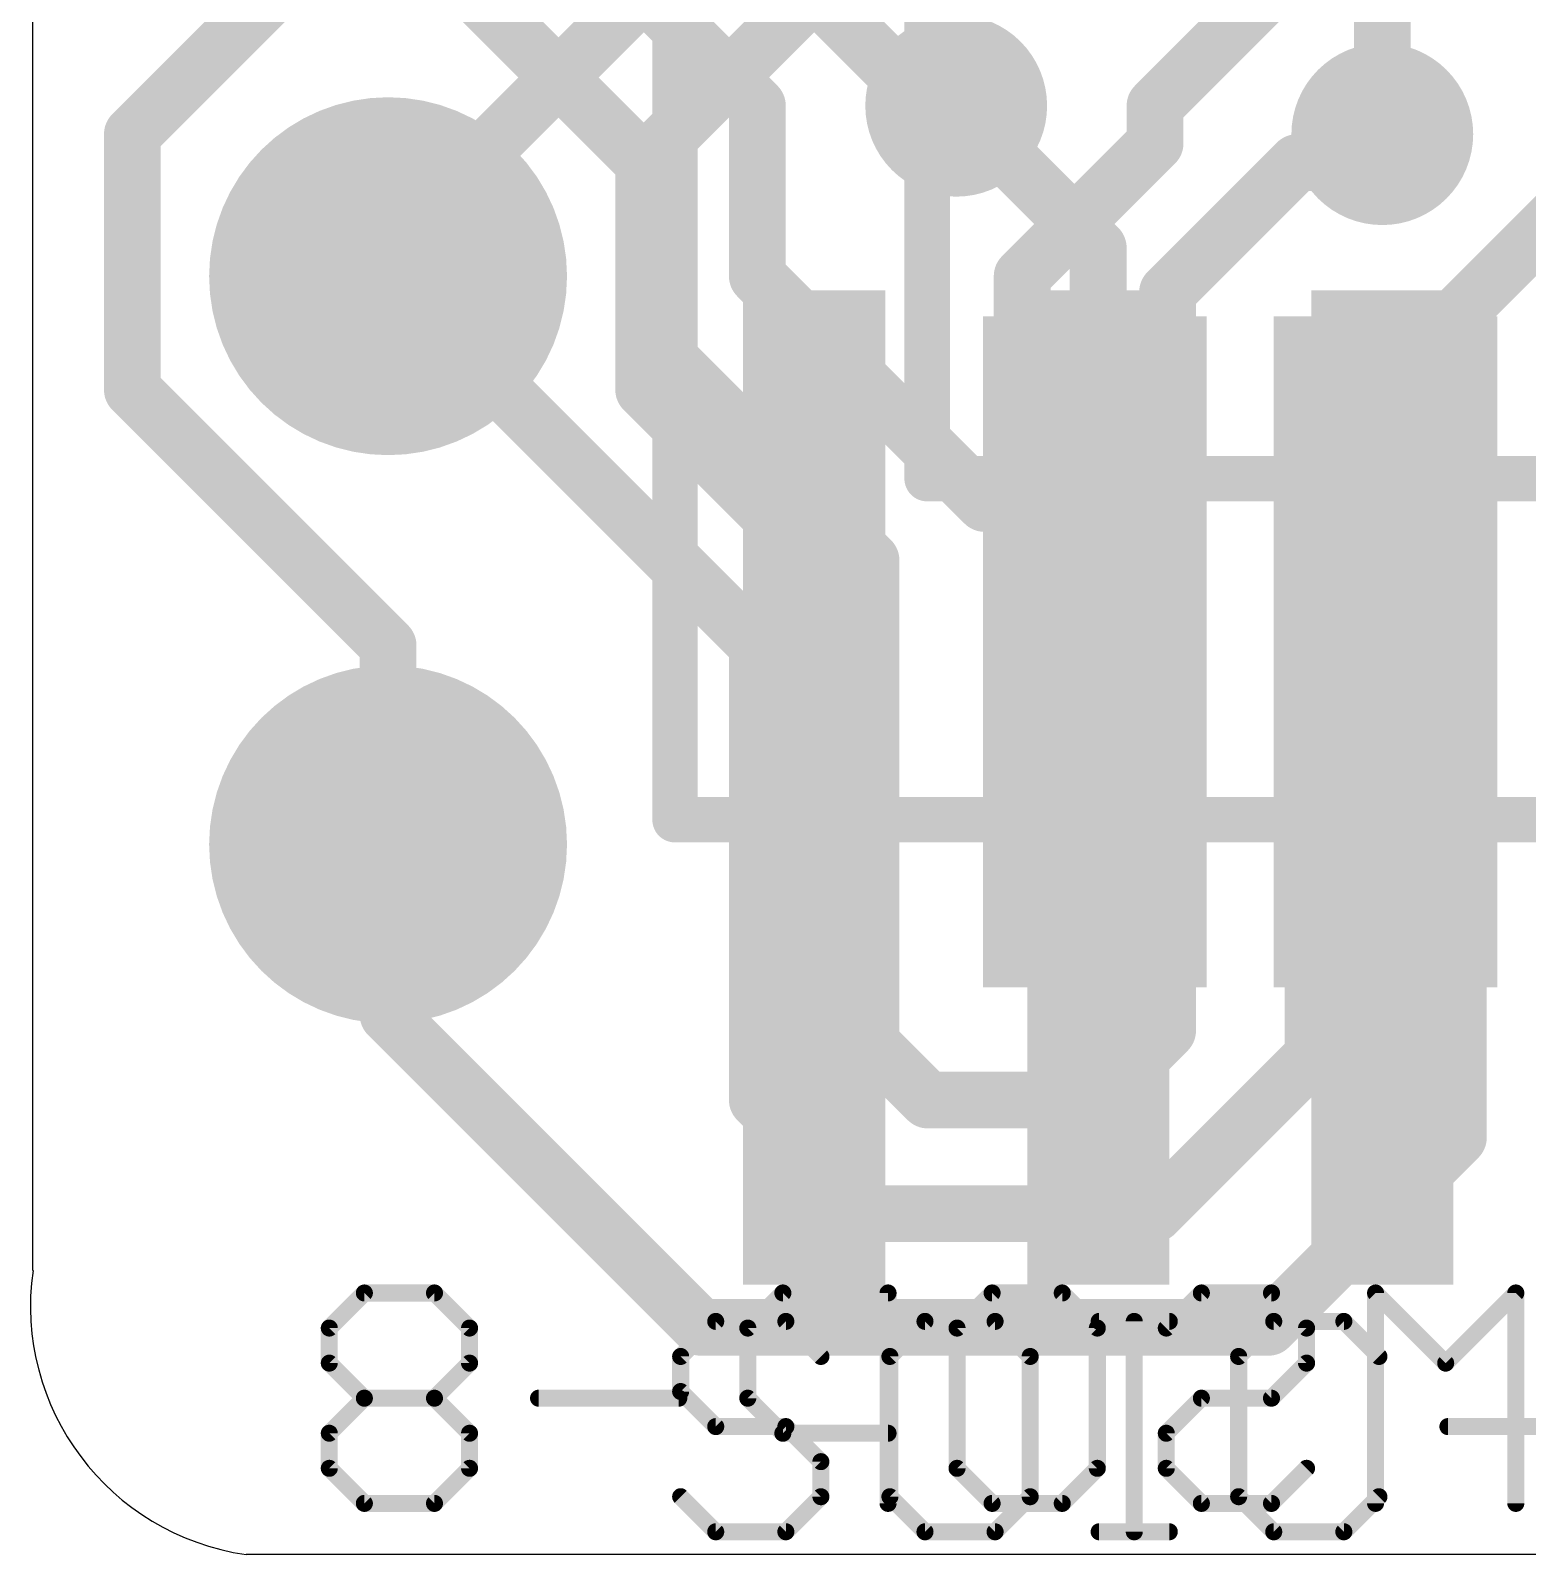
# Model space of a CAD drawing. Extents: x -5.4 to 5.4, y -7 to 7.
# Drawn here: x -5.41 to 1.28, y -6.99 to -0.17 of the extents above; entities that cross this region are included whole.
import ezdxf

# ---------------------------------------------------------------- set-up
doc = ezdxf.new("R2010")
doc.units = 0
for name, color, linetype in [('1', 12, 'CONTINUOUS'), ('16', 132, 'CONTINUOUS'), ('17', 110, 'CONTINUOUS'), ('18', 110, 'CONTINUOUS'), ('20', 53, 'CONTINUOUS'), ('21', 40, 'CONTINUOUS'), ('22', 6, 'CONTINUOUS'), ('52', 253, 'CONTINUOUS')]:
    doc.layers.add(name, color=color, linetype=linetype)

# ---------------------------------------------------------------- blocks, each defined once
blk = doc.blocks.new('ROUNDP')
at = {"const_width": 0.5}
blk.add_lwpolyline([(0, -0.25, 1), (0, 0.25, 1), (0, -0.25)], format="xyb", dxfattribs=at)
blk = doc.blocks.new('RECT')
blk.add_solid([(-0.5, -0.5), (0.5, -0.5), (-0.5, 0.5), (0.5, 0.5)])
blk = doc.blocks.new('ROUNDV')
at = {"const_width": 0.5}
blk.add_lwpolyline([(0, -0.25, 1), (0, 0.25, 1), (0, -0.25)], format="xyb", dxfattribs=at)

msp = doc.modelspace()

# ---------------------------------------------------------------- linework, layer by layer
at = {"layer": '1', "const_width": 0.254}
for points in [[(0.635, 3.556), (0.635, -0.635)], [(0.508, -1.905), (3.683, 1.27)], [(-3.429, -0.762), (-1.778, 0.889)], [(-1.524, 0.381), (-2.667, -0.762)], [(-4.953, -0.635), (-4.318, 0)], [(-0.635, -1.143), (-1.27, -0.508)], [(-4.953, -1.778), (-4.953, -0.635)], [(-3.429, -0.889), (-3.429, -0.762)], [(-2.667, -0.762), (-2.667, -1.778)], [(-3.81, -1.27), (-3.429, -0.889)], [(-0.635, -3.556), (-0.635, -1.143)], [(-3.81, -2.921), (-4.953, -1.778)], [(-2.667, -1.778), (-1.905, -2.54)], [(0.508, -1.905), (0.508, -2.286)], [(0.508, -2.286), (0.635, -2.413)], [(0.635, -2.413), (0.635, -3.556)], [(-1.905, -2.54), (-1.905, -3.556)], [(-3.81, -3.81), (-3.81, -2.921)]]:
    msp.add_lwpolyline(points, dxfattribs=at)
at = {"layer": '1', "const_width": 0.127}
for points in [[(-1.2251, -0.4631, 1), (-1.3149, -0.5529)], [(-4.8895, -0.635, 1), (-5.0165, -0.635)], [(-4.9979, -0.5901, 1), (-4.9081, -0.6799)], [(0.5715, -0.635, 1), (0.6985, -0.635)], [(-3.3655, -0.762, 1), (-3.4925, -0.762)], [(-3.4739, -0.7171, 1), (-3.3841, -0.8069)], [(-2.6035, -0.762, 1), (-2.7305, -0.762)], [(-2.7119, -0.7171, 1), (-2.6221, -0.8069)], [(-3.3841, -0.9339, 1), (-3.4739, -0.8441)], [(-3.4925, -0.889, 1), (-3.3655, -0.889)], [(-0.5715, -1.143, 1), (-0.6985, -1.143)], [(-0.6799, -1.1879, 1), (-0.5901, -1.0981)], [(-3.8549, -1.2251, 1), (-3.7651, -1.3149)], [(-4.9081, -1.7331, 1), (-4.9979, -1.8229)], [(-2.6221, -1.7331, 1), (-2.7119, -1.8229)], [(-5.0165, -1.778, 1), (-4.8895, -1.778)], [(-2.7305, -1.778, 1), (-2.6035, -1.778)], [(0.5715, -1.905, 1), (0.4445, -1.905)], [(0.4631, -1.8601, 1), (0.5529, -1.9499)], [(0.5529, -2.2411, 1), (0.4631, -2.3309)], [(0.4445, -2.286, 1), (0.5715, -2.286)], [(0.6985, -2.413, 1), (0.5715, -2.413)], [(0.5901, -2.4579, 1), (0.6799, -2.3681)], [(-1.8415, -2.54, 1), (-1.9685, -2.54)], [(-1.9499, -2.5849, 1), (-1.8601, -2.4951)], [(-3.7465, -2.921, 1), (-3.8735, -2.921)], [(-3.8549, -2.9659, 1), (-3.7651, -2.8761)], [(-1.9685, -3.556, 1), (-1.8415, -3.556)], [(-0.6985, -3.556, 1), (-0.5715, -3.556)], [(0.5715, -3.556, 1), (0.6985, -3.556)], [(-3.8735, -3.81, 1), (-3.7465, -3.81)]]:
    msp.add_lwpolyline(points, format="xyb", dxfattribs=at)
at = {"layer": '16', "const_width": 0.254}
for points in [[(-2.667, -0.762), (-3.81, 0.381)], [(0.254, 0.127), (-0.381, -0.508)], [(-2.667, 0), (-2.159, -0.508)], [(-1.397, -0.508), (-1.905, 0)], [(-2.159, -0.508), (-2.159, -1.27)], [(-1.27, -0.508), (-1.397, -0.508)], [(-0.381, -0.508), (-0.381, -0.676)], [(0.508, -0.762), (0.635, -0.635)], [(-0.381, -0.676), (-0.975, -1.27)], [(-2.667, -1.524), (-2.667, -0.762)], [(-0.325, -1.341), (0.254, -0.762)], [(0.254, -0.762), (0.508, -0.762)], [(-2.159, -2.921), (-3.81, -1.27)], [(-2.159, -1.27), (-1.143, -2.286)], [(-0.975, -1.27), (-0.975, -2.286)], [(-0.325, -2.95), (-0.325, -1.341)], [(-1.651, -2.54), (-2.667, -1.524)], [(-1.143, -2.286), (-0.975, -2.286)], [(-0.975, -2.95), (-0.975, -2.286)], [(-1.651, -4.699), (-1.651, -2.54)], [(-2.159, -4.953), (-2.159, -2.921)], [(-0.325, -2.95), (-0.325, -4.643)], [(0.325, -2.95), (0.325, -4.755)], [(0.975, -2.95), (0.975, -5.121)], [(-3.81, -4.572), (-3.81, -3.81)], [(-2.413, -5.969), (-3.81, -4.572)], [(-0.325, -4.643), (-0.635, -4.953)], [(-1.397, -4.953), (-1.651, -4.699)], [(0.325, -4.755), (-0.381, -5.461)], [(-1.651, -5.461), (-2.159, -4.953)], [(-0.635, -4.953), (-1.397, -4.953)], [(0.975, -5.121), (0.127, -5.969)], [(-0.381, -5.461), (-1.651, -5.461)], [(0.127, -5.969), (-2.413, -5.969)]]:
    msp.add_lwpolyline(points, dxfattribs=at)
at = {"layer": '16', "const_width": 0.127}
for points in [[(-2.0955, -0.508, 1), (-2.2225, -0.508)], [(-2.2039, -0.5529, 1), (-2.1141, -0.4631)], [(-1.397, -0.4445, 1), (-1.397, -0.5715)], [(-1.4419, -0.5529, 1), (-1.3521, -0.4631)], [(-1.27, -0.5715, 1), (-1.27, -0.4445)], [(-0.3175, -0.508, 1), (-0.4445, -0.508)], [(-0.4259, -0.4631, 1), (-0.3361, -0.5529)], [(0.6799, -0.6799, 1), (0.5901, -0.5901)], [(-0.4445, -0.676, 1), (-0.3175, -0.676)], [(-0.3361, -0.7209, 1), (-0.4259, -0.6311)], [(-2.6035, -0.762, 1), (-2.7305, -0.762)], [(-2.7119, -0.8069, 1), (-2.6221, -0.7171)], [(0.254, -0.6985, 1), (0.254, -0.8255)], [(0.2989, -0.8069, 1), (0.2091, -0.7171)], [(0.4631, -0.7171, 1), (0.5529, -0.8069)], [(0.508, -0.8255, 1), (0.508, -0.6985)], [(-3.7651, -1.2251, 1), (-3.8549, -1.3149)], [(-2.1141, -1.2251, 1), (-2.2039, -1.3149)], [(-0.9115, -1.27, 1), (-1.0385, -1.27)], [(-2.2225, -1.27, 1), (-2.0955, -1.27)], [(-1.0199, -1.2251, 1), (-0.9301, -1.3149)], [(-0.2615, -1.341, 1), (-0.3885, -1.341)], [(-0.3699, -1.2961, 1), (-0.2801, -1.3859)], [(-2.6221, -1.4791, 1), (-2.7119, -1.5689)], [(-2.7305, -1.524, 1), (-2.6035, -1.524)], [(-1.143, -2.2225, 1), (-1.143, -2.3495)], [(-1.1879, -2.3309, 1), (-1.0981, -2.2411)], [(-0.9115, -2.286, 1), (-1.0385, -2.286)], [(-0.975, -2.3495, 1), (-0.975, -2.2225)], [(-1.0385, -2.286, 1), (-0.9115, -2.286)], [(-1.5875, -2.54, 1), (-1.7145, -2.54)], [(-1.6959, -2.5849, 1), (-1.6061, -2.4951)], [(-2.0955, -2.921, 1), (-2.2225, -2.921)], [(-2.2039, -2.9659, 1), (-2.1141, -2.8761)], [(-0.2615, -2.95, 1), (-0.3885, -2.95)], [(0.3885, -2.95, 1), (0.2615, -2.95)], [(1.0385, -2.95, 1), (0.9115, -2.95)], [(-1.0385, -2.95, 1), (-0.9115, -2.95)], [(-0.3885, -2.95, 1), (-0.2615, -2.95)], [(-3.7465, -3.81, 1), (-3.8735, -3.81)], [(-3.7651, -4.5271, 1), (-3.8549, -4.6169)], [(-3.8735, -4.572, 1), (-3.7465, -4.572)], [(-0.2801, -4.6879, 1), (-0.3699, -4.5981)], [(-1.6061, -4.6541, 1), (-1.6959, -4.7439)], [(-0.3885, -4.643, 1), (-0.2615, -4.643)], [(0.3699, -4.7999, 1), (0.2801, -4.7101)], [(-1.7145, -4.699, 1), (-1.5875, -4.699)], [(0.2615, -4.755, 1), (0.3885, -4.755)], [(-2.1141, -4.9081, 1), (-2.2039, -4.9979)], [(-1.397, -4.8895, 1), (-1.397, -5.0165)], [(-0.635, -5.0165, 1), (-0.635, -4.8895)], [(-2.2225, -4.953, 1), (-2.0955, -4.953)], [(-1.4419, -4.9979, 1), (-1.3521, -4.9081)], [(-0.6799, -4.9081, 1), (-0.5901, -4.9979)], [(1.0199, -5.1659, 1), (0.9301, -5.0761)], [(0.9115, -5.121, 1), (1.0385, -5.121)], [(-1.651, -5.3975, 1), (-1.651, -5.5245)], [(-1.6959, -5.5059, 1), (-1.6061, -5.4161)], [(-0.4259, -5.4161, 1), (-0.3361, -5.5059)], [(-0.381, -5.5245, 1), (-0.381, -5.3975)], [(-2.413, -5.9055, 1), (-2.413, -6.0325)], [(0.127, -6.0325, 1), (0.127, -5.9055)], [(-2.4579, -6.0139, 1), (-2.3681, -5.9241)], [(0.0821, -5.9241, 1), (0.1719, -6.0139)]]:
    msp.add_lwpolyline(points, format="xyb", dxfattribs=at)
at = {"layer": '20'}
for p, q in [((-5.3975, -5.715), (-5.3975, 5.715)), ((4.1275, -6.985), (-4.445, -6.985))]:
    msp.add_line(p, q, dxfattribs=at)
msp.add_arc((-4.2862, -5.8738), 1.1225, 171.8699, 261.8699, dxfattribs=at)
at = {"layer": '21'}
for points, const_width in [([(-2.527, -3.7), (-2.527, 3.15)], 0.2032), ([(2.527, -3.7), (-2.527, -3.7)], 0.2032), ([(-2.3451, -5.9428), (-2.5019, -6.0996)], 0.0762), ([(-2.0316, -5.9428), (-2.3451, -5.9428)], 0.0762), ([(-1.8748, -6.0996), (-2.0316, -5.9428)], 0.0762), ([(-1.4096, -5.9428), (-1.5664, -6.0996)], 0.0762), ([(-1.0961, -5.9428), (-1.4096, -5.9428)], 0.0762), ([(-0.9393, -6.0996), (-1.0961, -5.9428)], 0.0762), ([(-0.6309, -5.9428), (-0.3173, -5.9428)], 0.0762), ([(-0.4741, -6.8834), (-0.4741, -5.9428)], 0.0762), ([(0.1496, -5.9428), (-0.0072, -6.0996)], 0.0762), ([(0.4631, -5.9428), (0.1496, -5.9428)], 0.0762), ([(0.6199, -6.0996), (0.4631, -5.9428)], 0.0762), ([(-2.5019, -6.0996), (-2.5019, -6.2563)], 0.0762), ([(-1.5664, -6.0996), (-1.5664, -6.7266)], 0.0762), ([(-0.9393, -6.7266), (-0.9393, -6.0996)], 0.0762), ([(-0.0072, -6.0996), (-0.0072, -6.7266)], 0.0762), ([(-2.5019, -6.2563), (-2.3451, -6.4131)], 0.0762), ([(-2.3451, -6.4131), (-2.0316, -6.4131)], 0.0762), ([(-2.0316, -6.4131), (-1.8748, -6.5699)], 0.0762), ([(0.9283, -6.4131), (1.5554, -6.4131)], 0.0762), ([(-1.8748, -6.5699), (-1.8748, -6.7266)], 0.0762), ([(-2.3451, -6.8834), (-2.5019, -6.7266)], 0.0762), ([(-1.8748, -6.7266), (-2.0316, -6.8834)], 0.0762), ([(-1.5664, -6.7266), (-1.4096, -6.8834)], 0.0762), ([(-1.0961, -6.8834), (-0.9393, -6.7266)], 0.0762), ([(-0.0072, -6.7266), (0.1496, -6.8834)], 0.0762), ([(0.4631, -6.8834), (0.6199, -6.7266)], 0.0762), ([(-2.0316, -6.8834), (-2.3451, -6.8834)], 0.0762), ([(-1.4096, -6.8834), (-1.0961, -6.8834)], 0.0762), ([(-0.6309, -6.8834), (-0.3173, -6.8834)], 0.0762), ([(0.1496, -6.8834), (0.4631, -6.8834)], 0.0762)]:
    msp.add_lwpolyline(points, dxfattribs=dict(at, const_width=const_width))
for points, const_width in [([(-2.527, -3.6492, 1), (-2.527, -3.7508)], 0.1016), ([(-2.5778, -3.7, 1), (-2.4762, -3.7)], 0.1016), ([(-2.3451, -5.9237, 1), (-2.3451, -5.9618)], 0.0381), ([(-2.3317, -5.9563, 1), (-2.3586, -5.9293)], 0.0381), ([(-2.0181, -5.9293, 1), (-2.0451, -5.9563)], 0.0381), ([(-2.0316, -5.9618, 1), (-2.0316, -5.9237)], 0.0381), ([(-1.4096, -5.9237, 1), (-1.4096, -5.9618)], 0.0381), ([(-1.3961, -5.9563, 1), (-1.4231, -5.9293)], 0.0381), ([(-1.0826, -5.9293, 1), (-1.1096, -5.9563)], 0.0381), ([(-1.0961, -5.9618, 1), (-1.0961, -5.9237)], 0.0381), ([(-0.6309, -5.9237, 1), (-0.6309, -5.9618)], 0.0381), ([(-0.455, -5.9428, 1), (-0.4931, -5.9428)], 0.0381), ([(-0.3173, -5.9618, 1), (-0.3173, -5.9237)], 0.0381), ([(0.1496, -5.9237, 1), (0.1496, -5.9618)], 0.0381), ([(0.1631, -5.9563, 1), (0.1361, -5.9293)], 0.0381), ([(0.4766, -5.9293, 1), (0.4496, -5.9563)], 0.0381), ([(0.4631, -5.9618, 1), (0.4631, -5.9237)], 0.0381), ([(-2.4829, -6.0996, 1), (-2.521, -6.0996)], 0.0381), ([(-1.5473, -6.0996, 1), (-1.5854, -6.0996)], 0.0381), ([(-0.9203, -6.0996, 1), (-0.9584, -6.0996)], 0.0381), ([(0.0119, -6.0996, 1), (-0.0262, -6.0996)], 0.0381), ([(-2.5154, -6.0861, 1), (-2.4884, -6.113)], 0.0381), ([(-1.8883, -6.113, 1), (-1.8614, -6.0861)], 0.0381), ([(-1.5799, -6.0861, 1), (-1.5529, -6.113)], 0.0381), ([(-0.9528, -6.113, 1), (-0.9258, -6.0861)], 0.0381), ([(-0.0207, -6.0861, 1), (0.0063, -6.113)], 0.0381), ([(0.6064, -6.113, 1), (0.6334, -6.0861)], 0.0381), ([(-2.4884, -6.2429, 1), (-2.5154, -6.2698)], 0.0381), ([(-2.521, -6.2563, 1), (-2.4829, -6.2563)], 0.0381), ([(-2.3451, -6.3941, 1), (-2.3451, -6.4322)], 0.0381), ([(-2.3586, -6.4266, 1), (-2.3317, -6.3996)], 0.0381), ([(-2.0181, -6.3996, 1), (-2.0451, -6.4266)], 0.0381), ([(-2.0316, -6.4322, 1), (-2.0316, -6.3941)], 0.0381), ([(0.9283, -6.3941, 1), (0.9283, -6.4322)], 0.0381), ([(-1.8558, -6.5699, 1), (-1.8939, -6.5699)], 0.0381), ([(-1.8883, -6.5833, 1), (-1.8614, -6.5564)], 0.0381), ([(-2.4884, -6.7132, 1), (-2.5154, -6.7401)], 0.0381), ([(-1.8939, -6.7266, 1), (-1.8558, -6.7266)], 0.0381), ([(-1.8614, -6.7401, 1), (-1.8883, -6.7132)], 0.0381), ([(-1.5529, -6.7132, 1), (-1.5799, -6.7401)], 0.0381), ([(-1.5854, -6.7266, 1), (-1.5473, -6.7266)], 0.0381), ([(-0.9584, -6.7266, 1), (-0.9203, -6.7266)], 0.0381), ([(-0.9258, -6.7401, 1), (-0.9528, -6.7132)], 0.0381), ([(0.0063, -6.7132, 1), (-0.0207, -6.7401)], 0.0381), ([(-0.0262, -6.7266, 1), (0.0119, -6.7266)], 0.0381), ([(0.6334, -6.7401, 1), (0.6064, -6.7132)], 0.0381), ([(-2.3451, -6.8643, 1), (-2.3451, -6.9024)], 0.0381), ([(-2.3586, -6.8969, 1), (-2.3317, -6.8699)], 0.0381), ([(-2.0451, -6.8699, 1), (-2.0181, -6.8969)], 0.0381), ([(-2.0316, -6.9024, 1), (-2.0316, -6.8643)], 0.0381), ([(-1.4096, -6.8643, 1), (-1.4096, -6.9024)], 0.0381), ([(-1.4231, -6.8969, 1), (-1.3961, -6.8699)], 0.0381), ([(-1.1096, -6.8699, 1), (-1.0826, -6.8969)], 0.0381), ([(-1.0961, -6.9024, 1), (-1.0961, -6.8643)], 0.0381), ([(-0.6309, -6.8643, 1), (-0.6309, -6.9024)], 0.0381), ([(-0.4931, -6.8834, 1), (-0.455, -6.8834)], 0.0381), ([(-0.3173, -6.9024, 1), (-0.3173, -6.8643)], 0.0381), ([(0.1496, -6.8643, 1), (0.1496, -6.9024)], 0.0381), ([(0.1361, -6.8969, 1), (0.1631, -6.8699)], 0.0381), ([(0.4496, -6.8699, 1), (0.4766, -6.8969)], 0.0381), ([(0.4631, -6.9024, 1), (0.4631, -6.8643)], 0.0381)]:
    msp.add_lwpolyline(points, format="xyb", dxfattribs=dict(at, const_width=const_width))
at = {"layer": '22'}
for points, const_width in [([(-1.4, -2.175), (-1.4, 2.125)], 0.2032), ([(1.4, -2.175), (-1.4, -2.175)], 0.2032), ([(-3.916, -5.8158), (-4.0728, -5.9726)], 0.0762), ([(-3.6025, -5.8158), (-3.916, -5.8158)], 0.0762), ([(-3.4457, -5.9726), (-3.6025, -5.8158)], 0.0762), ([(-2.045, -5.8158), (-2.2017, -5.9726)], 0.0762), ([(-1.5747, -5.8158), (-2.045, -5.8158)], 0.0762), ([(-1.5747, -6.7564), (-1.5747, -5.8158)], 0.0762), ([(-1.2662, -5.9726), (-1.1094, -5.8158)], 0.0762), ([(-1.1094, -5.8158), (-0.7959, -5.8158)], 0.0762), ([(-0.7959, -5.8158), (-0.6391, -5.9726)], 0.0762), ([(-0.3307, -5.9726), (-0.1739, -5.8158)], 0.0762), ([(-0.1739, -5.8158), (0.1396, -5.8158)], 0.0762), ([(0.1396, -5.8158), (0.2964, -5.9726)], 0.0762), ([(0.9184, -6.1293), (0.6048, -5.8158)], 0.0762), ([(0.6048, -5.8158), (0.6048, -6.7564)], 0.0762), ([(1.2319, -5.8158), (0.9184, -6.1293)], 0.0762), ([(1.2319, -6.7564), (1.2319, -5.8158)], 0.0762), ([(-4.0728, -5.9726), (-4.0728, -6.1293)], 0.0762), ([(-3.4457, -6.1293), (-3.4457, -5.9726)], 0.0762), ([(-2.2017, -5.9726), (-2.2017, -6.2861)], 0.0762), ([(-1.2662, -6.5996), (-1.2662, -5.9726)], 0.0762), ([(-0.6391, -5.9726), (-0.6391, -6.5996)], 0.0762), ([(0.2964, -5.9726), (0.2964, -6.1293)], 0.0762), ([(-4.0728, -6.1293), (-3.916, -6.2861)], 0.0762), ([(-3.6025, -6.2861), (-3.4457, -6.1293)], 0.0762), ([(0.2964, -6.1293), (0.1396, -6.2861)], 0.0762), ([(-3.916, -6.2861), (-4.0728, -6.4429)], 0.0762), ([(-3.6025, -6.2861), (-3.916, -6.2861)], 0.0762), ([(-3.4457, -6.4429), (-3.6025, -6.2861)], 0.0762), ([(-2.5102, -6.2861), (-3.1372, -6.2861)], 0.0762), ([(-2.2017, -6.2861), (-2.045, -6.4429)], 0.0762), ([(-0.1739, -6.2861), (-0.3307, -6.4429)], 0.0762), ([(0.1396, -6.2861), (-0.1739, -6.2861)], 0.0762), ([(-4.0728, -6.4429), (-4.0728, -6.5996)], 0.0762), ([(-3.4457, -6.5996), (-3.4457, -6.4429)], 0.0762), ([(-2.045, -6.4429), (-1.5747, -6.4429)], 0.0762), ([(-0.3307, -6.4429), (-0.3307, -6.5996)], 0.0762), ([(-4.0728, -6.5996), (-3.916, -6.7564)], 0.0762), ([(-3.6025, -6.7564), (-3.4457, -6.5996)], 0.0762), ([(-1.1094, -6.7564), (-1.2662, -6.5996)], 0.0762), ([(-0.6391, -6.5996), (-0.7959, -6.7564)], 0.0762), ([(-0.3307, -6.5996), (-0.1739, -6.7564)], 0.0762), ([(0.1396, -6.7564), (0.2964, -6.5996)], 0.0762), ([(-3.916, -6.7564), (-3.6025, -6.7564)], 0.0762), ([(-0.7959, -6.7564), (-1.1094, -6.7564)], 0.0762), ([(-0.1739, -6.7564), (0.1396, -6.7564)], 0.0762)]:
    msp.add_lwpolyline(points, dxfattribs=dict(at, const_width=const_width))
for points, const_width in [([(-1.4, -2.1242, 1), (-1.4, -2.2258)], 0.1016), ([(-1.4508, -2.175, 1), (-1.3492, -2.175)], 0.1016), ([(-3.916, -5.7967, 1), (-3.916, -5.8348)], 0.0381), ([(-3.9025, -5.8293, 1), (-3.9295, -5.8023)], 0.0381), ([(-3.589, -5.8023, 1), (-3.6159, -5.8293)], 0.0381), ([(-3.6025, -5.8348, 1), (-3.6025, -5.7967)], 0.0381), ([(-2.045, -5.7967, 1), (-2.045, -5.8348)], 0.0381), ([(-2.0315, -5.8293, 1), (-2.0584, -5.8023)], 0.0381), ([(-1.5556, -5.8158, 1), (-1.5937, -5.8158)], 0.0381), ([(-1.5747, -5.8348, 1), (-1.5747, -5.7967)], 0.0381), ([(-1.1094, -5.7967, 1), (-1.1094, -5.8348)], 0.0381), ([(-1.096, -5.8293, 1), (-1.1229, -5.8023)], 0.0381), ([(-0.7824, -5.8023, 1), (-0.8094, -5.8293)], 0.0381), ([(-0.7959, -5.8348, 1), (-0.7959, -5.7967)], 0.0381), ([(-0.1739, -5.7967, 1), (-0.1739, -5.8348)], 0.0381), ([(-0.1604, -5.8293, 1), (-0.1874, -5.8023)], 0.0381), ([(0.1531, -5.8023, 1), (0.1261, -5.8293)], 0.0381), ([(0.1396, -5.8348, 1), (0.1396, -5.7967)], 0.0381), ([(0.6183, -5.8023, 1), (0.5914, -5.8293)], 0.0381), ([(0.6239, -5.8158, 1), (0.5858, -5.8158)], 0.0381), ([(1.251, -5.8158, 1), (1.2128, -5.8158)], 0.0381), ([(1.2454, -5.8293, 1), (1.2184, -5.8023)], 0.0381), ([(-4.0537, -5.9726, 1), (-4.0918, -5.9726)], 0.0381), ([(-4.0862, -5.9591, 1), (-4.0593, -5.986)], 0.0381), ([(-3.4266, -5.9726, 1), (-3.4647, -5.9726)], 0.0381), ([(-3.4592, -5.986, 1), (-3.4322, -5.9591)], 0.0381), ([(-2.1827, -5.9726, 1), (-2.2208, -5.9726)], 0.0381), ([(-2.2152, -5.9591, 1), (-2.1883, -5.986)], 0.0381), ([(-1.2472, -5.9726, 1), (-1.2853, -5.9726)], 0.0381), ([(-1.2797, -5.9591, 1), (-1.2527, -5.986)], 0.0381), ([(-0.6201, -5.9726, 1), (-0.6582, -5.9726)], 0.0381), ([(-0.6526, -5.986, 1), (-0.6257, -5.9591)], 0.0381), ([(-0.3442, -5.9591, 1), (-0.3172, -5.986)], 0.0381), ([(0.3154, -5.9726, 1), (0.2773, -5.9726)], 0.0381), ([(0.2829, -5.986, 1), (0.3099, -5.9591)], 0.0381), ([(-4.0918, -6.1293, 1), (-4.0537, -6.1293)], 0.0381), ([(-4.0593, -6.1159, 1), (-4.0862, -6.1428)], 0.0381), ([(-3.4647, -6.1293, 1), (-3.4266, -6.1293)], 0.0381), ([(-3.4322, -6.1428, 1), (-3.4592, -6.1159)], 0.0381), ([(0.2773, -6.1293, 1), (0.3154, -6.1293)], 0.0381), ([(0.3099, -6.1428, 1), (0.2829, -6.1159)], 0.0381), ([(0.9049, -6.1159, 1), (0.9318, -6.1428)], 0.0381), ([(0.9049, -6.1428, 1), (0.9318, -6.1159)], 0.0381), ([(-3.916, -6.2671, 1), (-3.916, -6.3052)], 0.0381), ([(-3.9025, -6.2996, 1), (-3.9295, -6.2726)], 0.0381), ([(-3.9295, -6.2996, 1), (-3.9025, -6.2726)], 0.0381), ([(-3.589, -6.2726, 1), (-3.6159, -6.2996)], 0.0381), ([(-3.6159, -6.2726, 1), (-3.589, -6.2996)], 0.0381), ([(-3.6025, -6.3052, 1), (-3.6025, -6.2671)], 0.0381), ([(-3.1372, -6.2671, 1), (-3.1372, -6.3052)], 0.0381), ([(-2.5102, -6.3052, 1), (-2.5102, -6.2671)], 0.0381), ([(-2.1883, -6.2726, 1), (-2.2152, -6.2996)], 0.0381), ([(-2.2208, -6.2861, 1), (-2.1827, -6.2861)], 0.0381), ([(-0.1739, -6.2671, 1), (-0.1739, -6.3052)], 0.0381), ([(-0.1604, -6.2996, 1), (-0.1874, -6.2726)], 0.0381), ([(0.1261, -6.2726, 1), (0.1531, -6.2996)], 0.0381), ([(0.1396, -6.3052, 1), (0.1396, -6.2671)], 0.0381), ([(-2.045, -6.4238, 1), (-2.045, -6.4619)], 0.0381), ([(-1.5747, -6.4619, 1), (-1.5747, -6.4238)], 0.0381), ([(-4.0537, -6.4429, 1), (-4.0918, -6.4429)], 0.0381), ([(-4.0862, -6.4294, 1), (-4.0593, -6.4563)], 0.0381), ([(-3.4266, -6.4429, 1), (-3.4647, -6.4429)], 0.0381), ([(-3.4592, -6.4563, 1), (-3.4322, -6.4294)], 0.0381), ([(-2.0584, -6.4563, 1), (-2.0315, -6.4294)], 0.0381), ([(-0.3116, -6.4429, 1), (-0.3497, -6.4429)], 0.0381), ([(-0.3442, -6.4294, 1), (-0.3172, -6.4563)], 0.0381), ([(-4.0918, -6.5996, 1), (-4.0537, -6.5996)], 0.0381), ([(-4.0593, -6.5862, 1), (-4.0862, -6.6131)], 0.0381), ([(-3.4647, -6.5996, 1), (-3.4266, -6.5996)], 0.0381), ([(-3.4322, -6.6131, 1), (-3.4592, -6.5862)], 0.0381), ([(-1.2853, -6.5996, 1), (-1.2472, -6.5996)], 0.0381), ([(-1.2527, -6.5862, 1), (-1.2797, -6.6131)], 0.0381), ([(-0.6582, -6.5996, 1), (-0.6201, -6.5996)], 0.0381), ([(-0.6257, -6.6131, 1), (-0.6526, -6.5862)], 0.0381), ([(-0.3172, -6.5862, 1), (-0.3442, -6.6131)], 0.0381), ([(-0.3497, -6.5996, 1), (-0.3116, -6.5996)], 0.0381), ([(0.3099, -6.6131, 1), (0.2829, -6.5862)], 0.0381), ([(-3.916, -6.7374, 1), (-3.916, -6.7755)], 0.0381), ([(-3.9295, -6.7699, 1), (-3.9025, -6.7429)], 0.0381), ([(-3.6159, -6.7429, 1), (-3.589, -6.7699)], 0.0381), ([(-3.6025, -6.7755, 1), (-3.6025, -6.7374)], 0.0381), ([(-1.5937, -6.7564, 1), (-1.5556, -6.7564)], 0.0381), ([(-1.1094, -6.7374, 1), (-1.1094, -6.7755)], 0.0381), ([(-1.1229, -6.7699, 1), (-1.096, -6.7429)], 0.0381), ([(-0.8094, -6.7429, 1), (-0.7824, -6.7699)], 0.0381), ([(-0.7959, -6.7755, 1), (-0.7959, -6.7374)], 0.0381), ([(-0.1739, -6.7374, 1), (-0.1739, -6.7755)], 0.0381), ([(-0.1874, -6.7699, 1), (-0.1604, -6.7429)], 0.0381), ([(0.1261, -6.7429, 1), (0.1531, -6.7699)], 0.0381), ([(0.1396, -6.7755, 1), (0.1396, -6.7374)], 0.0381), ([(0.5858, -6.7564, 1), (0.6239, -6.7564)], 0.0381), ([(1.2128, -6.7564, 1), (1.251, -6.7564)], 0.0381)]:
    msp.add_lwpolyline(points, format="xyb", dxfattribs=dict(at, const_width=const_width))

# ---------------------------------------------------------------- block references
at = {"layer": '1', "xscale": 4.445, "yscale": 0.635, "rotation": 90}
for p in [(-1.905, -3.556), (-0.635, -3.556), (0.635, -3.556)]:
    msp.add_blockref('RECT', p, dxfattribs=at)
at = {"layer": '16', "xscale": 0.35, "yscale": 3}
for p in [(-0.975, -2.95), (-0.325, -2.95), (0.325, -2.95), (0.975, -2.95)]:
    msp.add_blockref('RECT', p, dxfattribs=at)
at = {"layer": '17', "xscale": 1.6002, "yscale": 1.6002, "rotation": 270}
for p in [(-3.81, -1.27), (-3.81, -1.27), (-3.81, -3.81), (-3.81, -3.81)]:
    msp.add_blockref('ROUNDP', p, dxfattribs=at)
at = {"layer": '18', "xscale": 0.8128, "yscale": 0.8128}
for p in [(-1.27, -0.508), (-1.27, -0.508), (0.635, -0.635), (0.635, -0.635)]:
    msp.add_blockref('ROUNDV', p, dxfattribs=at)
at = {"layer": '21', "xscale": 0.4902, "yscale": 1.5199}
for p in [(-1.905, -4.5601), (-0.635, -4.5601), (0.635, -4.5601)]:
    msp.add_blockref('RECT', p, dxfattribs=at)
at = {"layer": '52', "xscale": 0.25}
for p in [(-0.975, -2.725), (-0.325, -2.725), (0.325, -2.725), (0.975, -2.725)]:
    msp.add_blockref('RECT', p, dxfattribs=at)

doc.saveas('drawing.dxf')
